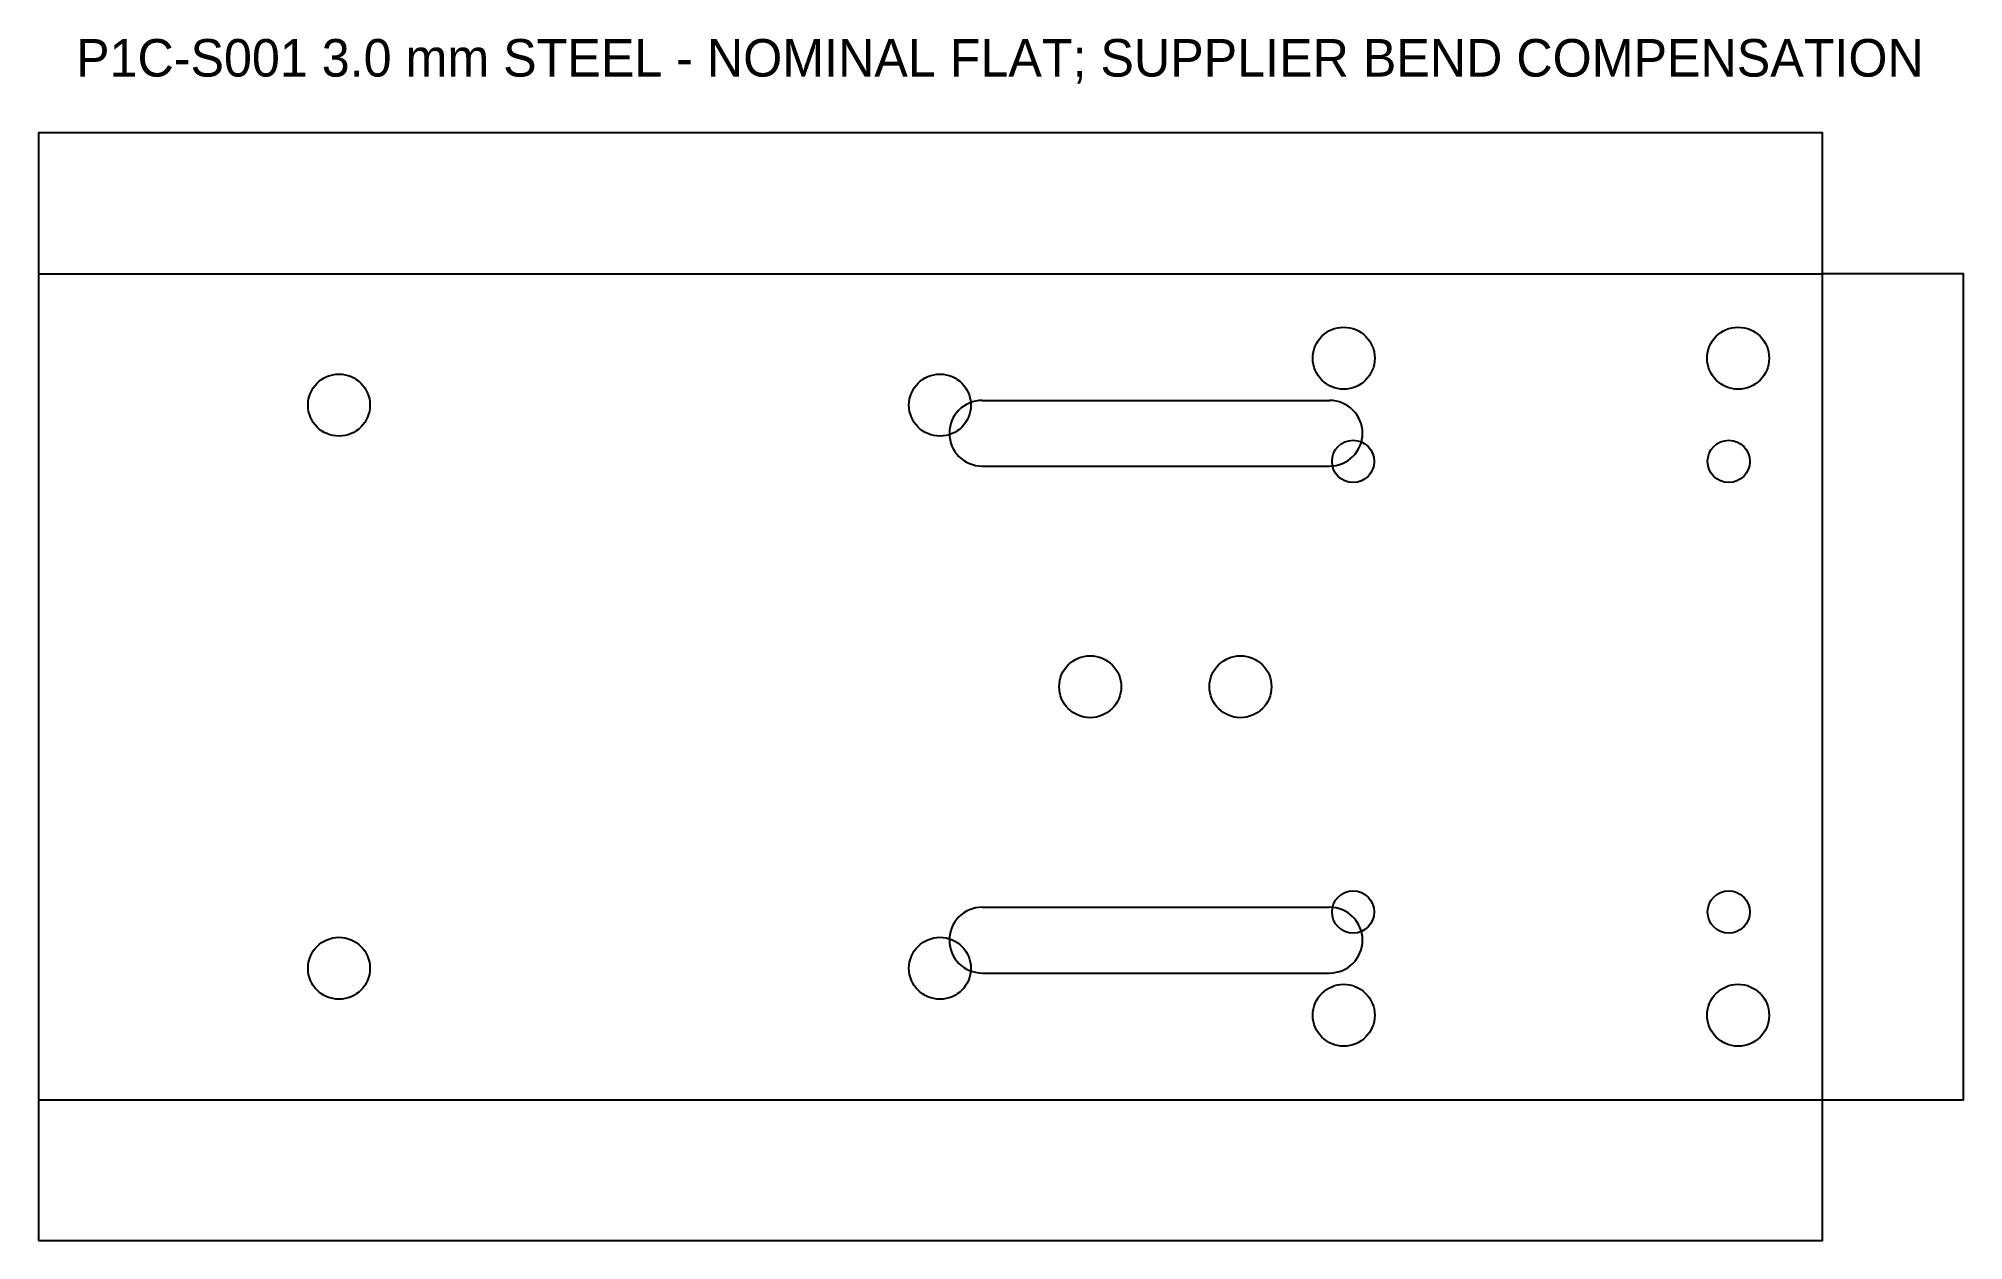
# Model space of a CAD drawing. Header units: millimetres. Extents: x 0 to 205, y 0 to 128.
import ezdxf

# ---------------------------------------------------------------- set-up
doc = ezdxf.new("R2010")
doc.units = ezdxf.units.MM
for name, color, linetype in [('BEND', 1, 'Continuous'), ('CUT', 7, 'Continuous'), ('NOTE', 2, 'Continuous')]:
    doc.layers.add(name, color=color, linetype=linetype)

msp = doc.modelspace()

# ---------------------------------------------------------------- linework, layer by layer
at = {"layer": 'BEND'}
for p, q in [((0, 103), (190, 103)), ((190, 15), (190, 103)), ((0, 15), (190, 15))]:
    msp.add_line(p, q, dxfattribs=at)
at = {"layer": 'CUT'}
for p, q in [((100.5, 89.5), (137.5, 89.5)), ((100.5, 82.5), (137.5, 82.5)), ((100.5, 35.5), (137.5, 35.5)), ((100.5, 28.5), (137.5, 28.5))]:
    msp.add_line(p, q, dxfattribs=at)
msp.add_lwpolyline([(0, 0), (190, 0), (190, 15), (205, 15), (205, 103), (190, 103), (190, 118), (0, 118)], close=True, dxfattribs=at)
for centre, radius in [((139, 94), 3.3), ((181, 94), 3.3), ((32, 89), 3.3), ((96, 89), 3.3), ((140, 83), 2.25), ((180, 83), 2.25), ((112, 59), 3.3), ((128, 59), 3.3), ((140, 35), 2.25), ((180, 35), 2.25), ((32, 29), 3.3), ((96, 29), 3.3), ((139, 24), 3.3), ((181, 24), 3.3)]:
    msp.add_circle(centre, radius, dxfattribs=at)
for centre, start, end in [((100.5, 86), 90, 270), ((137.5, 86), 270, 90), ((100.5, 32), 90, 270), ((137.5, 32), 270, 90)]:
    msp.add_arc(centre, 3.5, start, end, dxfattribs=at)

# ---------------------------------------------------------------- texts
at = {"layer": 'NOTE'}
msp.add_text('P1C-S001 3.0 mm STEEL - NOMINAL FLAT; SUPPLIER BEND COMPENSATION', height=4, dxfattribs=at).set_placement((4, 124))

doc.saveas('drawing.dxf')
